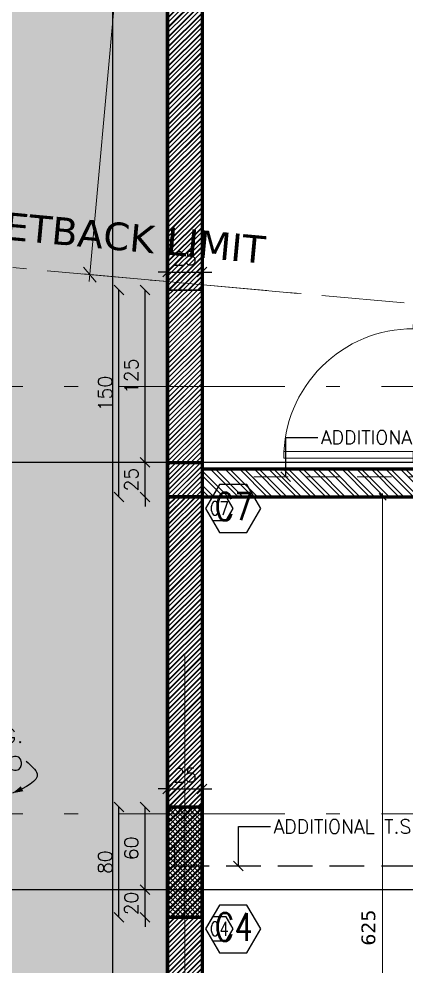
# Model space of a CAD drawing. Header units: inches. Extents: x -48 to 777, y -156 to 510.
# Drawn here: x 588.4 to 591.21, y 250.4 to 257.28 of the extents above; entities that cross this region are included whole.
import ezdxf
from ezdxf.enums import TextEntityAlignment as Align

# ---------------------------------------------------------------- set-up
doc = ezdxf.new("R2010")
doc.units = ezdxf.units.IN
doc.header["$MEASUREMENT"] = 0
doc.set_wipeout_variables(frame=1)
doc.linetypes.add('ACAD_ISO10W100', pattern=[18, 12, -3, 0, -3])
doc.linetypes.add('HIDDEN', pattern=[0.375, 0.25, -0.125])
doc.layers.get('Defpoints').update_dxf_attribs({"lineweight": 5})
for name, color, linetype, lineweight in [('A-AXIS ST', 251, 'ACAD_ISO10W100', 5), ('A-DIM', 9, 'Continuous', 5), ('A-DOORS', 38, 'Continuous', 20), ('A-HIDDEN', 254, 'HIDDEN', 5), ('A-LEVELS', 139, 'Continuous', 20), ('A-LIMIT LOT', 235, 'ACAD_ISO10W100', 20), ('A-PILLARS', 1, 'Continuous', 60), ('A-TEXT', 50, 'Continuous', 15), ('A-WALLS', 7, 'Continuous', 60), ('H-PILLARS', 61, 'Continuous', 5), ('H-WALLS', 51, 'Continuous', 5), ('str-col-dimension', 6, 'Continuous', 50), ('str-raft-bottom', 1, 'Continuous', 5), ('str-raft-top', 1, 'Continuous', 5)]:
    doc.layers.add(name, color=color, linetype=linetype, lineweight=lineweight)
doc.layers.add('HH-DARK GREY', color=7, linetype='Continuous', lineweight=5, true_color=0x404040)
for name, color, linetype in [('Str-Axes', 8, 'Continuous'), ('str-basement2', 5, 'Continuous'), ('str-col-hatch', 8, 'Continuous'), ('str-COL-TAG-100', 1, 'Continuous'), ('str-COL-TAG-50', 7, 'Continuous'), ('str-columns', 3, 'Continuous'), ('str-raft', 5, 'Continuous'), ('str-slab-top', 1, 'Continuous'), ('str-walls', 5, 'Continuous')]:
    doc.layers.add(name, color=color, linetype=linetype)
doc.styles.add('ROMAN', font='ROMANS.SHX')
doc.styles.add('ROMAND', font='verdana.ttf')
doc.styles.add('ROMANS', font='romans__.ttf', dxfattribs={"height": 0.14})
doc.dimstyles.new('M-1.100', dxfattribs={"dimtxt": 0.2, "dimasz": 0.1, "dimexe": 0.05, "dimexo": 0.05, "dimgap": 0.1, "dimtad": 1, "dimlfac": 100, "dimrnd": 0.5, "dimzin": 9, "dimdsep": 46, "dimtxsty": 'ROMAND', "dimblk": 'OBLIQUE', "dimcen": 1, "dimdle": 0.05, "dimclrd": 256, "dimclre": 256, "dimclrt": 2, "dimadec": 0, "dimazin": 0, "dimtfac": 0.666667, "dimtmove": 2, "dimatfit": 3, "dimfxl": 0.04, "dimtolj": 1, "dimtzin": 5, "dimlwd": -1, "dimlwe": -1, "dimarcsym": 0})
doc.dimstyles.new('M-1.50', dxfattribs={"dimtxt": 0.1, "dimasz": 0.05, "dimexe": 0.025, "dimexo": 0.025, "dimgap": 0.05, "dimtad": 1, "dimlfac": 100, "dimrnd": 0.5, "dimzin": 9, "dimdsep": 46, "dimtxsty": 'ROMAND', "dimblk": 'OBLIQUE', "dimcen": 1, "dimdle": 0.025, "dimclrd": 256, "dimclre": 256, "dimclrt": 2, "dimadec": 0, "dimazin": 0, "dimtfac": 0.666667, "dimtmove": 2, "dimatfit": 3, "dimfxl": 0.04, "dimtolj": 1, "dimtzin": 5, "dimlwd": -1, "dimlwe": -1, "dimarcsym": 0})
doc.dimstyles.new('structure', dxfattribs={"dimtxt": 0.1, "dimasz": 0.07, "dimexe": 0.18, "dimexo": 1, "dimgap": 0.05, "dimtad": 1, "dimdec": 1, "dimlfac": 100, "dimrnd": 0.5, "dimdsep": 46, "dimtxsty": 'ROMAN', "dimblk1": 'OBLIQUE', "dimblk2": 'OBLIQUE', "dimsah": 1, "dimcen": 0.009, "dimse1": 1, "dimse2": 1, "dimclrd": 4, "dimclre": 9, "dimclrt": 1, "dimadec": 0, "dimazin": 0, "dimtfac": 0.066667, "dimtdec": 1, "dimtix": 1, "dimtmove": 2, "dimatfit": 3, "dimldrblk": 'OBLIQUE', "dimfxl": 0.18, "dimtolj": 1, "dimarcsym": 0})
pattern_1 = [(45, (0, 99), (-0.0176776695, 0.0176776695), [])]

# ---------------------------------------------------------------- blocks, each defined once
blk = doc.blocks.new('_Oblique')
at = {"color": 0, "linetype": 'ByBlock', "lineweight": -2}
blk.add_line((-0.5, -0.5), (0.5, 0.5), dxfattribs=at)
blk = doc.blocks.new('*D421')
at = {"layer": 'A-DIM', "transparency": 16777216}
for p, q in [((591.0355, 247.5335), (591.0355, 253.8333)), ((590.9303, 253.8083), (591.0605, 253.8083)), ((590.2518, 247.5585), (591.0605, 247.5585))]:
    blk.add_line(p, q, dxfattribs=at)
at = {"layer": 'Defpoints', "color": 0, "transparency": 16777216}
for p in [(590.9053, 253.8083), (591.0355, 253.8083), (590.2268, 247.5585)]:
    blk.add_point(p, dxfattribs=at)
at = {"layer": 'A-DIM', "transparency": 16777216, "xscale": 0.05, "yscale": 0.05, "zscale": 0.05}
for p, rotation in [((591.0355, 253.8083), 90), ((591.0355, 247.5585), 270)]:
    blk.add_blockref('_Oblique', p, dxfattribs=dict(at, rotation=rotation))
at = {"layer": 'A-DIM', "color": 2, "transparency": 16777216, "insert": (590.9334, 250.6834), "char_height": 0.1, "attachment_point": 5, "rotation": 90, "style": 'ROMAND'}
blk.add_mtext('\\A1;625', dxfattribs=at)
blk = doc.blocks.new('*D971')
at = {"layer": 'A-DIM', "transparency": 16777216}
for p, q in [((-315989.6318, -27890.6861), (-315990.5396, -27900.7369)), ((-315988.1264, -27890.8723), (-315989.6861, -27890.7314)), ((-315989.0252, -27900.8235), (-315990.5849, -27900.6826))]:
    blk.add_line(p, q, dxfattribs=at)
at = {"layer": 'Defpoints', "color": 0, "transparency": 16777216}
for p in [(-315988.0766, -27890.8768), (-315990.5351, -27900.6871), (-315988.9754, -27900.828)]:
    blk.add_point(p, dxfattribs=at)
at = {"layer": 'A-DIM', "transparency": 16777216, "xscale": 0.1, "yscale": 0.1, "zscale": 0.1}
for p, rotation in [((-315989.6363, -27890.7359), 84.83901183361434), ((-315990.5351, -27900.6871), 264.8390118336143)]:
    blk.add_blockref('_Oblique', p, dxfattribs=dict(at, rotation=rotation))
at = {"layer": 'A-DIM', "color": 2, "transparency": 16777216, "insert": (-315990.2226, -27894.7993), "char_height": 0.2, "attachment_point": 5, "rotation": 84.83901, "style": 'ROMAND'}
blk.add_mtext('\\A1;1000', dxfattribs=at)
blk = doc.blocks.new('*U981')
for points in [[(130, -160), (100, -160), (100, -20), (150, -20), (150, -110), (130, -110), (130, -160)], [(1070, -160), (1100, -160), (1100, -20), (1050, -20), (1050, -110), (1070, -110), (1070, -160)], [(180, -1100), (180, -160), (130, -160), (130, -1100)]]:
    blk.add_lwpolyline(points, close=True)
blk.add_arc((130, -160), 940, 270, 0)
blk = doc.blocks.new('tags')
at = {"layer": 'str-COL-TAG-100', "color": 2}
blk.add_lwpolyline([(0.125, -0.2616), (0.325, -0.2616), (0.425, -0.0884), (0.325, 0.0848), (0.125, 0.0848), (0.025, -0.0884)], close=True, dxfattribs=at)
at = {"layer": 'str-COL-TAG-50', "color": 2}
blk.add_lwpolyline([(0.075, -0.175), (0.175, -0.175), (0.225, -0.0884), (0.175, -0.0018), (0.075, -0.0018), (0.025, -0.0884)], close=True, dxfattribs=at)
at = {"layer": 'str-COL-TAG-100', "color": 1, "style": 'ROMANS', "width": 0.699426}
blk.add_attdef('NUMBER', text='', height=0.2, dxfattribs=at).set_placement((0.0918, -0.1741), (0.3679, -0.1741), align=Align.FIT)
at = {"layer": 'str-COL-TAG-50', "color": 1, "style": 'ROMANS', "width": 0.697102}
blk.add_attdef('NUMBER', text='', height=0.1, dxfattribs=at).set_placement((0.0562, -0.1375), (0.1938, -0.1375), align=Align.FIT)
blk = doc.blocks.new('DALLE-P')
at = {"color": 5}
for points in [[(-4.659, 3.291, 0, 0.4, 0), (-5.346, 2.966, 0.4, 0.4, 0)], [(4.908, -3.191, 0, 0.4, 0), (5.596, -2.866, 0.4, 0.4, 0)]]:
    blk.add_lwpolyline(points, format="xyseb", dxfattribs=at)
for points in [[(-5.647, 0.973), (-6.437, 1.884), (-4.659, 3.291)], [(5.896, -0.873), (6.687, -1.785), (4.908, -3.191)]]:
    blk.add_spline(points, degree=3, dxfattribs=at)
at = {"color": 1, "style": 'ROMANS', "width": 1.302339}
blk.add_text('cm', height=1, dxfattribs=at).set_placement((-2.147, 0.473), (0.853, 0.473), align=Align.FIT)
at = {"color": 1, "style": 'ROMANS'}
blk.add_text('CL', height=1, dxfattribs=at).set_placement((-5.647, -1.527))
for tag, width, p, p2 in [('SLABTHICKNESS', 1.557299, (-5.147, 0.473), (-2.147, 0.473)), ('SLABTYPE', 1.86013, (1.204, 0.473), (5.704, 0.473)), ('CONCRETELEVEL', 1.620528, (-1.746, -1.527), (5.754, -1.527))]:
    blk.add_attdef(tag, text='', height=1, dxfattribs=dict(at, width=width)).set_placement(p, p2, align=Align.FIT)
blk = doc.blocks.new('*D1509')
at = {"layer": 'Defpoints', "color": 0, "transparency": 16777216}
for p in [(589.3131, 251.5584), (589.4768, 251.5584), (589.4768, 250.9584)]:
    blk.add_point(p, dxfattribs=at)
at = {"layer": 'str-col-dimension', "color": 4, "lineweight": -2, "transparency": 16777216}
blk.add_line((589.3131, 250.9584), (589.3131, 251.5584), dxfattribs=at)
at = {"layer": 'str-col-dimension', "color": 4, "lineweight": -2, "transparency": 16777216, "xscale": 0.07, "yscale": 0.07, "zscale": 0.07}
for p, rotation in [((589.3131, 251.5584), 90), ((589.3131, 250.9584), 270)]:
    blk.add_blockref('_Oblique', p, dxfattribs=dict(at, rotation=rotation))
at = {"layer": 'str-col-dimension', "color": 1, "transparency": 16777216, "insert": (589.2131, 251.2584), "char_height": 0.1, "attachment_point": 5, "rotation": 90, "style": 'ROMAN'}
blk.add_mtext('\\A1;60', dxfattribs=at)
blk = doc.blocks.new('*D1510')
at = {"layer": 'Defpoints', "color": 0, "transparency": 16777216}
for p in [(589.7268, 251.6892), (589.4768, 251.5584), (589.7268, 251.5584)]:
    blk.add_point(p, dxfattribs=at)
at = {"layer": 'str-col-dimension', "color": 4, "lineweight": -2, "transparency": 16777216}
for p, q in [((589.4768, 251.6892), (589.4068, 251.6892)), ((589.4768, 251.6892), (589.7268, 251.6892)), ((589.7268, 251.6892), (589.7968, 251.6892))]:
    blk.add_line(p, q, dxfattribs=at)
at = {"layer": 'str-col-dimension', "color": 4, "lineweight": -2, "transparency": 16777216, "xscale": 0.07, "yscale": 0.07, "zscale": 0.07}
blk.add_blockref('_Oblique', (589.4768, 251.6892), dxfattribs=at)
at = {"layer": 'str-col-dimension', "color": 4, "lineweight": -2, "transparency": 16777216, "xscale": 0.07, "yscale": 0.07, "zscale": 0.07, "rotation": 180}
blk.add_blockref('_Oblique', (589.7268, 251.6892), dxfattribs=at)
at = {"layer": 'str-col-dimension', "color": 1, "transparency": 16777216, "insert": (589.6018, 251.7892), "char_height": 0.1, "attachment_point": 5, "style": 'ROMAN'}
blk.add_mtext('\\A1;25', dxfattribs=at)
blk = doc.blocks.new('*D1515')
at = {"layer": 'Defpoints', "color": 0, "transparency": 16777216}
for p in [(589.3131, 255.3084), (589.4768, 255.3084), (589.4768, 254.0583)]:
    blk.add_point(p, dxfattribs=at)
at = {"layer": 'str-col-dimension', "color": 4, "lineweight": -2, "transparency": 16777216}
blk.add_line((589.3131, 254.0583), (589.3131, 255.3084), dxfattribs=at)
at = {"layer": 'str-col-dimension', "color": 4, "lineweight": -2, "transparency": 16777216, "xscale": 0.07, "yscale": 0.07, "zscale": 0.07}
for p, rotation in [((589.3131, 255.3084), 90), ((589.3131, 254.0583), 270)]:
    blk.add_blockref('_Oblique', p, dxfattribs=dict(at, rotation=rotation))
at = {"layer": 'str-col-dimension', "color": 1, "transparency": 16777216, "insert": (589.2131, 254.6834), "char_height": 0.1, "attachment_point": 5, "rotation": 90, "style": 'ROMAN'}
blk.add_mtext('\\A1;125', dxfattribs=at)
blk = doc.blocks.new('*D1516')
at = {"layer": 'Defpoints', "color": 0, "transparency": 16777216}
for p in [(589.7268, 255.4392), (589.4768, 255.3084), (589.7268, 255.3084)]:
    blk.add_point(p, dxfattribs=at)
at = {"layer": 'str-col-dimension', "color": 4, "lineweight": -2, "transparency": 16777216}
for p, q in [((589.4768, 255.4392), (589.4068, 255.4392)), ((589.4768, 255.4392), (589.7268, 255.4392)), ((589.7268, 255.4392), (589.7968, 255.4392))]:
    blk.add_line(p, q, dxfattribs=at)
at = {"layer": 'str-col-dimension', "color": 4, "lineweight": -2, "transparency": 16777216, "xscale": 0.07, "yscale": 0.07, "zscale": 0.07}
blk.add_blockref('_Oblique', (589.4768, 255.4392), dxfattribs=at)
at = {"layer": 'str-col-dimension', "color": 4, "lineweight": -2, "transparency": 16777216, "xscale": 0.07, "yscale": 0.07, "zscale": 0.07, "rotation": 180}
blk.add_blockref('_Oblique', (589.7268, 255.4392), dxfattribs=at)
at = {"layer": 'str-col-dimension', "color": 1, "transparency": 16777216, "insert": (589.6018, 255.5392), "char_height": 0.1, "attachment_point": 5, "style": 'ROMAN'}
blk.add_mtext('\\A1;25', dxfattribs=at)
blk = doc.blocks.new('*D1527')
at = {"layer": 'Defpoints', "color": 0, "transparency": 16777216}
for p in [(589.1233, 251.5584), (589.2871, 251.5584), (589.2871, 250.7584)]:
    blk.add_point(p, dxfattribs=at)
at = {"layer": 'str-col-dimension', "color": 4, "lineweight": -2, "transparency": 16777216}
blk.add_line((589.1233, 250.7584), (589.1233, 251.5584), dxfattribs=at)
at = {"layer": 'str-col-dimension', "color": 4, "lineweight": -2, "transparency": 16777216, "xscale": 0.07, "yscale": 0.07, "zscale": 0.07}
for p, rotation in [((589.1233, 251.5584), 90), ((589.1233, 250.7584), 270)]:
    blk.add_blockref('_Oblique', p, dxfattribs=dict(at, rotation=rotation))
at = {"layer": 'str-col-dimension', "color": 1, "transparency": 16777216, "insert": (589.0233, 251.1584), "char_height": 0.1, "attachment_point": 5, "rotation": 90, "style": 'ROMAN'}
blk.add_mtext('\\A1;80', dxfattribs=at)
blk = doc.blocks.new('*D1528')
at = {"layer": 'Defpoints', "color": 0, "transparency": 16777216}
for p in [(589.3131, 250.9584), (589.4768, 250.9584), (589.4768, 250.7584)]:
    blk.add_point(p, dxfattribs=at)
at = {"layer": 'str-col-dimension', "color": 4, "lineweight": -2, "transparency": 16777216}
for p, q in [((589.3131, 250.9584), (589.3131, 251.0284)), ((589.3131, 250.7584), (589.3131, 250.9584)), ((589.3131, 250.7584), (589.3131, 250.6884))]:
    blk.add_line(p, q, dxfattribs=at)
at = {"layer": 'str-col-dimension', "color": 4, "lineweight": -2, "transparency": 16777216, "xscale": 0.07, "yscale": 0.07, "zscale": 0.07}
for p, rotation in [((589.3131, 250.9584), 270), ((589.3131, 250.7584), 90)]:
    blk.add_blockref('_Oblique', p, dxfattribs=dict(at, rotation=rotation))
at = {"layer": 'str-col-dimension', "color": 1, "transparency": 16777216, "insert": (589.2131, 250.8584), "char_height": 0.1, "attachment_point": 5, "rotation": 90, "style": 'ROMAN'}
blk.add_mtext('\\A1;20', dxfattribs=at)
blk = doc.blocks.new('*D1529')
at = {"layer": 'Defpoints', "color": 0, "transparency": 16777216}
for p in [(589.1233, 255.3084), (589.2871, 255.3084), (589.2871, 253.8084)]:
    blk.add_point(p, dxfattribs=at)
at = {"layer": 'str-col-dimension', "color": 4, "lineweight": -2, "transparency": 16777216}
blk.add_line((589.1233, 253.8084), (589.1233, 255.3084), dxfattribs=at)
at = {"layer": 'str-col-dimension', "color": 4, "lineweight": -2, "transparency": 16777216, "xscale": 0.07, "yscale": 0.07, "zscale": 0.07}
for p, rotation in [((589.1233, 255.3084), 90), ((589.1233, 253.8084), 270)]:
    blk.add_blockref('_Oblique', p, dxfattribs=dict(at, rotation=rotation))
at = {"layer": 'str-col-dimension', "color": 1, "transparency": 16777216, "insert": (589.0233, 254.5584), "char_height": 0.1, "attachment_point": 5, "rotation": 90, "style": 'ROMAN'}
blk.add_mtext('\\A1;150', dxfattribs=at)
blk = doc.blocks.new('*D1530')
at = {"layer": 'Defpoints', "color": 0, "transparency": 16777216}
for p in [(589.3131, 254.0583), (589.4768, 254.0583), (589.4768, 253.8084)]:
    blk.add_point(p, dxfattribs=at)
at = {"layer": 'str-col-dimension', "color": 4, "lineweight": -2, "transparency": 16777216}
for p, q in [((589.3131, 254.0583), (589.3131, 254.1283)), ((589.3131, 253.8084), (589.3131, 254.0583)), ((589.3131, 253.8084), (589.3131, 253.7384))]:
    blk.add_line(p, q, dxfattribs=at)
at = {"layer": 'str-col-dimension', "color": 4, "lineweight": -2, "transparency": 16777216, "xscale": 0.07, "yscale": 0.07, "zscale": 0.07}
for p, rotation in [((589.3131, 254.0583), 270), ((589.3131, 253.8084), 90)]:
    blk.add_blockref('_Oblique', p, dxfattribs=dict(at, rotation=rotation))
at = {"layer": 'str-col-dimension', "color": 1, "transparency": 16777216, "insert": (589.2131, 253.9334), "char_height": 0.1, "attachment_point": 5, "rotation": 90, "style": 'ROMAN'}
blk.add_mtext('\\A1;25', dxfattribs=at)
blk = doc.blocks.new('LOT 688  TOPOGRAPHIC PLAN')
at = {"layer": 'A-LEVELS', "linetype": 'Continuous'}
blk.add_lwpolyline([(-315991.49931, -27903.77041), (-315989.82419, -27903.14766), (-315988.13907, -27902.56039), (-315986.49852, -27901.84927), (-315986.07793, -27901.70635), (-315985.64327, -27901.60757), (-315984.76299, -27901.44127), (-315983.03305, -27901.03153), (-315982.17605, -27900.81323), (-315981.3012, -27900.63057), (-315980.3909, -27900.51656), (-315979.95952, -27900.41536), (-315979.77651, -27900.30285), (-315979.61232, -27900.14969), (-315978.96618, -27899.39156), (-315978.27808, -27898.62505)], dxfattribs=at)
at = {"linetype": 'Continuous'}
blk.add_wipeout([(-315996.80172, -27893.57917), (-315969.32038, -27896.23659), (-315969.32038, -27930.53073), (-315964.08799, -27936.87852), (-315964.6636, -27941.43051), (-315970.22923, -27937.16678), (-315985.1164, -27950.2257)], dxfattribs=at).dxf.layer = 'A-LIMIT LOT'
at = {"layer": 'A-HIDDEN', "linetype": 'ACAD_ISO10W100', "ltscale": 0.05}
blk.add_lwpolyline([(-315992.30527, -27900.52725), (-315983.21966, -27944.57125), (-315970.69258, -27933.58259), (-315972.32038, -27931.60779), (-315972.32038, -27902.3323)], close=True, dxfattribs=at)
at = {"layer": 'A-TEXT', "insert": (-315991.31398, -27900.21764), "char_height": 0.2, "width": 71.8076328, "attachment_point": 1, "rotation": 354.696245, "style": 'ROMAND'}
blk.add_mtext('SETBACK LIMIT', dxfattribs=at)
at = {"layer": 'A-DIM'}
dim = blk.add_linear_dim(base=(-315990.53506, -27900.68714), p1=(-315988.07657, -27890.87682), p2=(-315988.97537, -27900.82801), angle=264.839012, text='1000', dimstyle='M-1.100', dxfattribs=at)
dim.commit()
dim.dimension.update_dxf_attribs({"geometry": '*D971', "text_midpoint": (-315990.22258, -27894.79934), "dimtype": 129})

msp = doc.modelspace()

# ---------------------------------------------------------------- block references
at = {"layer": 'A-TEXT'}
msp.add_blockref('LOT 688  TOPOGRAPHIC PLAN', (316579.44716, 28156.10823), dxfattribs=at)

# ---------------------------------------------------------------- next in the draw order: hatches: boundary and pattern name
at = {"layer": 'H-PILLARS'}
h = msp.add_hatch(dxfattribs=at)
h.set_pattern_fill('ANSI31', color=256, scale=0.2)
h.set_pattern_definition(pattern_1)
h.paths.add_polyline_path([(589.47678, 253.80841), (589.47678, 257.80848), (606.6768, 257.80831), (606.67686, 253.90829), (606.42686, 253.90829), (606.4268, 257.55831), (589.72678, 257.55831), (589.72678, 253.80848)])
h = msp.add_hatch(dxfattribs=at)
h.set_pattern_fill('ANSI31', color=256, scale=0.2)
h.set_pattern_definition(pattern_1)
edge = h.paths.add_edge_path()
edge.add_line((589.47678, 253.80841), (589.72678, 253.80848))
edge.add_line((589.72678, 253.80848), (589.72662, 247.55845))
edge.add_line((589.72662, 247.55845), (590.22678, 247.55845))
edge.add_line((590.22678, 247.55845), (590.22678, 242.30688))
edge.add_line((590.22678, 242.30688), (593.02678, 242.30688))
edge.add_line((593.02678, 242.30688), (593.02678, 228.85688))
edge.add_line((593.02678, 228.85688), (597.42678, 228.85688))
edge.add_line((597.42678, 228.85688), (597.42678, 228.60688))
edge.add_line((597.42678, 228.60688), (592.77678, 228.60688))
edge.add_line((592.77678, 228.60688), (592.77678, 242.05688))
edge.add_line((592.77678, 242.05688), (589.97678, 242.05688))
edge.add_line((589.97678, 242.05688), (589.97678, 247.30845))
edge.add_line((589.97678, 247.30845), (589.47678, 247.30845))
edge.add_line((589.47678, 247.30845), (589.47678, 254.05845))
h = msp.add_hatch(dxfattribs=at)
h.set_pattern_fill('ANSI31', color=256, scale=0.2, angle=90)
h.set_pattern_definition([(135, (913.254514, -290.360084), (-0.0176776695, -0.0176776695), [])])
h.paths.add_polyline_path([(589.47678, 250.75845), (589.72678, 250.75845), (589.72678, 251.55845), (589.47678, 251.55845)])
at = {"layer": 'H-WALLS'}
h = msp.add_hatch(dxfattribs=at)
h.set_pattern_fill('ANSI32', color=256, scale=0.2, angle=90)
h.set_pattern_definition([(135, (0, 99), (-0.053033009, -0.053033009), []), (135, (2e-18, 99.035355), (-0.053033009, -0.053033009), [])])
h.paths.add_polyline_path([(589.72671, 253.80832), (593.02678, 253.80831), (593.02678, 254.00831), (589.72671, 254.00832)])
at = {"layer": 'HH-DARK GREY'}
h = msp.add_hatch(dxfattribs=at)
h.set_pattern_fill('EARTH', color=256, scale=2)
h.set_pattern_definition([(0, (-242.49175, -75.7109), (0.5, 0.5), [0.5, -0.5]), (0, (-242.49175, -75.5234), (0.5, 0.5), [0.5, -0.5]), (0, (-242.49175, -75.3359), (0.5, 0.5), [0.5, -0.5]), (90, (-242.42925, -75.2734), (-0.5, 0.5), [0.5, -0.5]), (90, (-242.24175, -75.2734), (-0.5, 0.5), [0.5, -0.5]), (90, (-242.05425, -75.2734), (-0.5, 0.5), [0.5, -0.5])])
edge = h.paths.add_edge_path()
edge.add_line((589.47678, 254.05845), (589.47678, 247.30845))
edge.add_line((589.47678, 247.30845), (589.97678, 247.30845))
edge.add_line((589.97678, 247.30845), (589.97678, 242.05688))
edge.add_line((589.97678, 242.05688), (592.77678, 242.05688))
edge.add_line((592.77678, 242.05688), (592.77678, 228.60688))
edge.add_line((592.77678, 228.60688), (597.22678, 228.60688))
edge.add_line((597.22678, 228.60688), (597.22678, 224.90688))
edge.add_line((597.22678, 224.90688), (590.66159, 224.90688))
edge.add_line((590.66159, 224.90688), (582.9059, 262.50387))
edge.add_line((582.9059, 262.50387), (609.87678, 259.89581))
edge.add_line((609.87678, 259.89581), (609.87678, 225.48774))
edge.add_line((609.87678, 225.48774), (610.35557, 224.90688))
edge.add_line((610.35557, 224.90688), (604.37678, 224.90688))
edge.add_arc((604.37678, 228.15688), 3.25, 180, 270, ccw=False)
edge.add_line((601.12678, 228.15688), (601.12678, 228.60688))
edge.add_line((601.12678, 228.60688), (605.57678, 228.60688))
edge.add_line((605.57678, 228.60688), (605.57678, 242.05688))
edge.add_line((605.57678, 242.05688), (607.12678, 242.05688))
edge.add_line((607.12678, 242.05688), (607.12678, 246.60861))
edge.add_line((607.12678, 246.60861), (605.42678, 246.60861))
edge.add_line((605.42678, 246.60861), (605.4268, 253.65849))
edge.add_line((605.4268, 253.65849), (606.67686, 253.65849))
edge.add_line((606.67686, 253.65849), (606.6768, 257.80831))
edge.add_line((606.6768, 257.80831), (589.47678, 257.80848))
edge.add_line((589.47678, 257.80848), (589.47671, 254.08973))
edge.add_line((589.47671, 254.08973), (589.47678, 254.05845))
at = {"layer": 'str-col-hatch'}
h = msp.add_hatch(dxfattribs=at)
h.set_pattern_fill('ANSI31', color=256, scale=0.4)
h.set_pattern_definition([(45, (-106.65302, 203.099195), (-0.035355339, 0.035355339), [])])
h.paths.add_polyline_path([(589.47678, 255.30844), (589.47678, 253.80844), (589.72678, 253.80844), (589.72678, 255.30844)])
h = msp.add_hatch(dxfattribs=at)
h.set_pattern_fill('ANSI31', color=256, scale=0.4)
h.set_pattern_definition([(45, (-106.65302, 200.0492), (-0.035355339, 0.035355339), [])])
h.paths.add_polyline_path([(589.47678, 251.55845), (589.47678, 250.75845), (589.72678, 250.75845), (589.72678, 251.55845)])
at = {"layer": 'str-walls'}
h = msp.add_hatch(dxfattribs=at)
h.set_pattern_fill('ANSI31', color=8, scale=0.4)
h.paths.add_polyline_path([(589.47678, 255.30841), (589.47678, 257.80848), (606.6768, 257.80831), (606.67686, 253.90829), (606.42686, 253.90829), (606.4268, 257.55831), (589.72678, 257.55831), (589.72678, 255.30848)])
h = msp.add_hatch(dxfattribs=at)
h.set_pattern_fill('ANSI31', color=8, scale=0.4)
h.paths.add_polyline_path([(589.47678, 251.55845), (589.72672, 251.55845), (589.72678, 253.80848), (589.47678, 253.80841)])
h.paths.add_polyline_path([(589.47678, 247.55845), (589.72662, 247.55845), (589.7267, 250.75845), (589.47678, 250.75845)])
h.paths.add_polyline_path([(589.97678, 242.85688), (590.22678, 242.85688), (590.22678, 247.30845), (589.97678, 247.30845)])
h.paths.add_polyline_path([(592.77678, 242.05688), (592.77678, 242.30688), (590.22678, 242.30688), (590.22678, 242.05688)])
h.paths.add_polyline_path([(592.77678, 239.85688), (593.02678, 239.85688), (593.02678, 242.05688), (592.77678, 242.05688)])
h.paths.add_polyline_path([(592.77678, 234.45688), (593.02678, 234.45688), (593.02678, 239.05688), (592.77678, 239.05688)])
h.paths.add_polyline_path([(592.77678, 228.85688), (593.02678, 228.85688), (593.02678, 233.65688), (592.77678, 233.65688)])
h.paths.add_polyline_path([(596.62678, 228.60688), (596.62678, 228.85688), (593.57678, 228.85688), (593.57678, 228.60688)])

# ---------------------------------------------------------------- next in the draw order: linework, layer by layer
at = {"layer": 'A-AXIS ST', "ltscale": 0.1}
for p, q in [((589.47678, 221.25688), (589.47678, 260.35831)), ((613.12678, 254.60831), (583.32678, 254.60831)), ((613.12678, 251.50845), (583.32678, 251.50845))]:
    msp.add_line(p, q, dxfattribs=at)
at = {"layer": 'A-PILLARS'}
for points in [[(589.47678, 254.05845), (589.47678, 247.30845), (589.97678, 247.30845), (589.97678, 242.05688), (592.77678, 242.05688), (592.77678, 228.60688), (597.22678, 228.60688), (597.22678, 224.90688), (590.66159, 224.90688), (582.9059, 262.50387)], [(589.47678, 257.80848), (589.47671, 254.08973), (589.47678, 254.05845)], [(589.47678, 254.05845), (589.72621, 254.05844)], [(589.47678, 253.80841), (589.72678, 253.80848), (589.72662, 247.55845), (590.22678, 247.55845), (590.22678, 242.30688), (593.02678, 242.30688), (593.02678, 228.85688), (597.42678, 228.85688), (597.42678, 228.60688), (592.77678, 228.60688), (592.77678, 242.05688), (589.97678, 242.05688), (589.97678, 247.30845), (589.47678, 247.30845), (589.47678, 254.05845)]]:
    msp.add_lwpolyline(points, dxfattribs=at)
for points in [[(589.47678, 253.80841), (589.47678, 257.80848), (606.6768, 257.80831), (606.67686, 253.90829), (606.42686, 253.90829), (606.4268, 257.55831), (589.72678, 257.55831), (589.72678, 253.80848)], [(589.47678, 250.75845), (589.72678, 250.75845), (589.72678, 251.55845), (589.47678, 251.55845)]]:
    msp.add_lwpolyline(points, close=True, dxfattribs=at)
at = {"layer": 'A-WALLS'}
msp.add_lwpolyline([(589.72671, 253.80832), (593.02678, 253.80831), (593.02678, 254.00831), (589.72671, 254.00832)], close=True, dxfattribs=at)
at = {"layer": 'HH-DARK GREY'}
msp.add_lwpolyline([(605.57678, 242.05688), (607.12678, 242.05688), (607.12678, 246.60861), (605.42678, 246.60861), (605.4268, 253.80845), (605.4268, 253.80845), (605.4268, 254.05845), (589.47678, 254.05845), (589.47678, 247.30845), (589.97678, 247.30845), (589.97678, 242.05688), (592.77678, 242.05688), (592.77678, 228.60688), (597.22678, 228.60688), (597.47678, 228.60688), (597.47678, 225.95688), (601.65465, 225.95688, -0.1715835), (600.87678, 228.15688), (600.87678, 228.60688), (601.12678, 228.60688), (605.57678, 228.60688)], format="xyb", close=True, dxfattribs=at)
msp.add_lwpolyline([(597.17682, 253.80831), (589.72663, 253.80831), (589.72665, 247.55845), (590.22678, 247.55845), (590.22678, 242.30688), (593.02678, 242.30688), (593.02678, 228.85688), (605.32678, 228.85688), (605.32678, 242.30688), (606.87678, 242.30688), (606.87678, 246.35845), (605.17678, 246.35845), (605.17679, 247.35847), (600.81679, 247.35847), (600.81678, 247.35849), (600.17678, 247.35849), (600.17678, 242.65688), (596.17679, 242.65688), (596.17677, 247.55845), (597.17682, 247.55845)], close=True, dxfattribs=at)
at = {"layer": 'Str-Axes', "ltscale": 0.1}
for p, q in [((589.47678, 221.25688), (589.47678, 260.35831)), ((611.62657, 254.05831), (583.32678, 254.05831)), ((611.62657, 250.95845), (583.32678, 250.95845))]:
    msp.add_line(p, q, dxfattribs=at)
at = {"layer": 'str-basement2'}
for points in [[(589.97678, 247.30845), (589.47678, 247.30845), (589.47678, 255.1083), (589.47678, 257.80848), (583.67027, 257.80848), (584.22728, 255.10831), (585.5036, 255.10831), (587.16287, 247.06472), (588.19984, 247.06472), (588.19984, 240.90688), (592.77678, 240.90688), (592.77678, 242.05688), (589.97678, 242.05688)], [(589.47678, 257.80848), (589.47678, 247.30845), (589.97678, 247.30845), (589.97678, 242.05688), (592.77678, 242.05688), (592.77678, 228.60688), (605.57678, 228.60688), (605.57678, 242.05688), (607.12678, 242.05688), (607.12678, 246.60861), (605.42678, 246.60862), (605.4268, 253.65849), (606.67686, 253.65849), (606.6768, 257.80831)]]:
    msp.add_lwpolyline(points, close=True, dxfattribs=at)
at = {"layer": 'str-columns'}
for points in [[(589.47678, 255.30845), (589.72678, 255.30845), (589.72678, 253.80845), (589.47678, 253.80845)], [(589.47678, 250.75845), (589.72678, 250.75845), (589.72678, 251.55845), (589.47678, 251.55845)]]:
    msp.add_lwpolyline(points, close=True, dxfattribs=at)
at = {"layer": 'str-raft'}
msp.add_lwpolyline([(589.07678, 258.20848), (589.07678, 246.90845), (589.57678, 246.90845), (589.57678, 241.65688), (592.37678, 241.65688), (592.37678, 228.20688), (605.97678, 228.20688), (605.97678, 241.65688), (607.52678, 241.65688), (607.52678, 247.00861), (605.82678, 247.00862), (605.8268, 253.25849), (607.07687, 253.25849), (607.07679, 258.2083)], close=True, dxfattribs=at)
at = {"layer": 'str-raft-bottom'}
msp.add_line((589.60178, 249.65845), (589.60178, 252.65845), dxfattribs=at)
at = {"layer": 'str-raft-top', "linetype": 'HIDDEN'}
msp.add_line((590.10144, 253.9539), (592.60144, 253.9539), dxfattribs=at)
at = {"layer": 'str-slab-top', "linetype": 'HIDDEN'}
msp.add_lwpolyline([(589.52678, 251.28131), (589.52678, 251.13131), (591.87678, 251.13131)], dxfattribs=at)
at = {"layer": 'str-walls'}
msp.add_lwpolyline([(589.47678, 255.30841), (589.47678, 257.80848), (606.6768, 257.80831), (606.67686, 253.90829), (606.42686, 253.90829), (606.4268, 257.55831), (589.72678, 257.55831), (589.72678, 255.30848)], close=True, dxfattribs=at)
msp.add_lwpolyline([(589.47678, 253.80845), (589.72678, 253.80845), (589.72662, 247.55845), (590.22678, 247.55845), (590.22678, 242.30688), (593.02678, 242.30688), (593.02678, 228.85688), (596.62678, 228.85688), (596.62678, 228.60688), (592.77678, 228.60688), (592.77678, 242.05688), (589.97678, 242.05688), (589.97678, 247.30845), (589.47678, 247.30845), (589.47678, 253.80845)], dxfattribs=at)

# ---------------------------------------------------------------- next in the draw order: block references
at = {"layer": 'A-DOORS', "xscale": -0.0009999999999906, "yscale": 0.0009999999999906, "zscale": 0.0009999999999906, "rotation": 270}
msp.add_blockref('*U981', (591.41863, 253.95828), dxfattribs=at)
at = {"layer": 'str-basement2'}
ref = msp.add_blockref('DALLE-P', (587.86084, 251.97769), dxfattribs=dict(at, xscale=0.09999999999990905, yscale=0.09999999999990905, zscale=0.09999999999990905))
ref.add_attrib('CONCRETELEVEL', '+97.80', dxfattribs={"layer": '0', "color": 1, "height": 0.1, "style": 'ROMANS', "width": 1.341363}).set_placement((587.68624, 251.82495), (588.43624, 251.82495), align=Align.FIT)
ref.add_attrib('SLABTHICKNESS', '12', dxfattribs={"layer": '0', "color": 1, "height": 0.1, "style": 'ROMANS', "width": 1.557299}).set_placement((587.34616, 252.02495), (587.64616, 252.02495), align=Align.FIT)
ref.add_attrib('SLABTYPE', 'S.0.G.', dxfattribs={"layer": '0', "color": 1, "height": 0.1, "style": 'ROMANS', "width": 1.019196}).set_placement((587.98125, 252.02495), (588.43125, 252.02495), align=Align.FIT)
at = {"layer": 'str-columns'}
ref = msp.add_blockref('tags', (589.72678, 253.81229), dxfattribs=at)
ref.add_attrib('NUMBER', 'C7', dxfattribs={"layer": 'str-COL-TAG-50', "color": 1, "height": 0.1, "style": 'ROMANS', "width": 0.63631}).set_placement((589.78297, 253.67479), (589.92056, 253.67479), align=Align.FIT)
ref.add_attrib('NUMBER', 'C7', dxfattribs={"layer": 'str-COL-TAG-100', "color": 1, "height": 0.2, "style": 'ROMANS', "width": 0.638431}).set_placement((589.81862, 253.63823), (590.09471, 253.63823), align=Align.FIT)
ref = msp.add_blockref('tags', (589.72678, 250.76229), dxfattribs=at)
ref.add_attrib('NUMBER', 'C4', dxfattribs={"layer": 'str-COL-TAG-50', "color": 1, "height": 0.1, "style": 'ROMANS', "width": 0.63631}).set_placement((589.78297, 250.62479), (589.92056, 250.62479), align=Align.FIT)
ref.add_attrib('NUMBER', 'C4', dxfattribs={"layer": 'str-COL-TAG-100', "color": 1, "height": 0.2, "style": 'ROMANS', "width": 0.638431}).set_placement((589.81862, 250.58824), (590.09471, 250.58824), align=Align.FIT)

# ---------------------------------------------------------------- next in the draw order: texts
at = {"layer": 'str-raft-top', "style": 'ROMAN'}
msp.add_text('ADDITIONAL T.S.3T14(L=250)', height=0.1, dxfattribs=at).set_placement((590.5888, 254.1897))
at = {"layer": 'str-slab-top', "style": 'ROMAN'}
msp.add_text('ADDITIONAL T.S.5T12(L=250)', height=0.1, dxfattribs=at).set_placement((590.24536, 251.36711))

# ---------------------------------------------------------------- next in the draw order: dimensions: what is measured, and where the dimension line sits
at = {"layer": 'A-DIM'}
dim = msp.add_linear_dim(base=(591.03551, 253.80831), p1=(590.22678, 247.55845), p2=(590.90529, 253.80831), angle=90, dimstyle='M-1.50', dxfattribs=at)
dim.commit()
dim.dimension.update_dxf_attribs({"geometry": '*D421', "text_midpoint": (590.93343, 250.68338)})
at = {"layer": 'str-col-dimension'}
for p1, p2, distance, picture, middle in [((589.47678, 255.30841), (589.72678, 255.30841), 0.13078, '*D1516', (589.60178, 255.53919)), ((589.28706, 253.80845), (589.28706, 255.30841), 0.16372, '*D1529', (589.02334, 254.55843)), ((589.47678, 254.05831), (589.47678, 255.30841), 0.16372, '*D1515', (589.21306, 254.68336)), ((589.47678, 253.80845), (589.47678, 254.05827), 0.16372, '*D1530', (589.21306, 253.93336)), ((589.47678, 251.55845), (589.72678, 251.55845), 0.13078, '*D1510', (589.60178, 251.78922)), ((589.28706, 250.75845), (589.28706, 251.55845), 0.16372, '*D1527', (589.02334, 251.15845)), ((589.47678, 250.95845), (589.47678, 251.55845), 0.16372, '*D1509', (589.21306, 251.25845)), ((589.47678, 250.75845), (589.47678, 250.95845), 0.16372, '*D1528', (589.21306, 250.85845))]:
    dim = msp.add_aligned_dim(p1=p1, p2=p2, distance=distance, dimstyle='structure', dxfattribs=at)
    dim.commit()
    dim.dimension.update_dxf_attribs({"geometry": picture, "text_midpoint": middle})

# ---------------------------------------------------------------- next in the draw order: leaders
at = {"layer": 'str-raft-top'}
msp.add_leader([(590.33342, 253.9539), (590.33342, 254.23882), (590.56634, 254.23882)], dimstyle='structure', override={"dimgap": 0.05, "dimtad": 0, "dimfxl": 0.04, "dimfxlon": 1}, dxfattribs=at)
at = {"layer": 'str-slab-top'}
msp.add_leader([(589.98998, 251.13131), (589.98998, 251.41623), (590.22291, 251.41623)], dimstyle='structure', override={"dimgap": 0.05, "dimtad": 0, "dimfxl": 0.04, "dimfxlon": 1}, dxfattribs=at)

doc.saveas('drawing.dxf')
